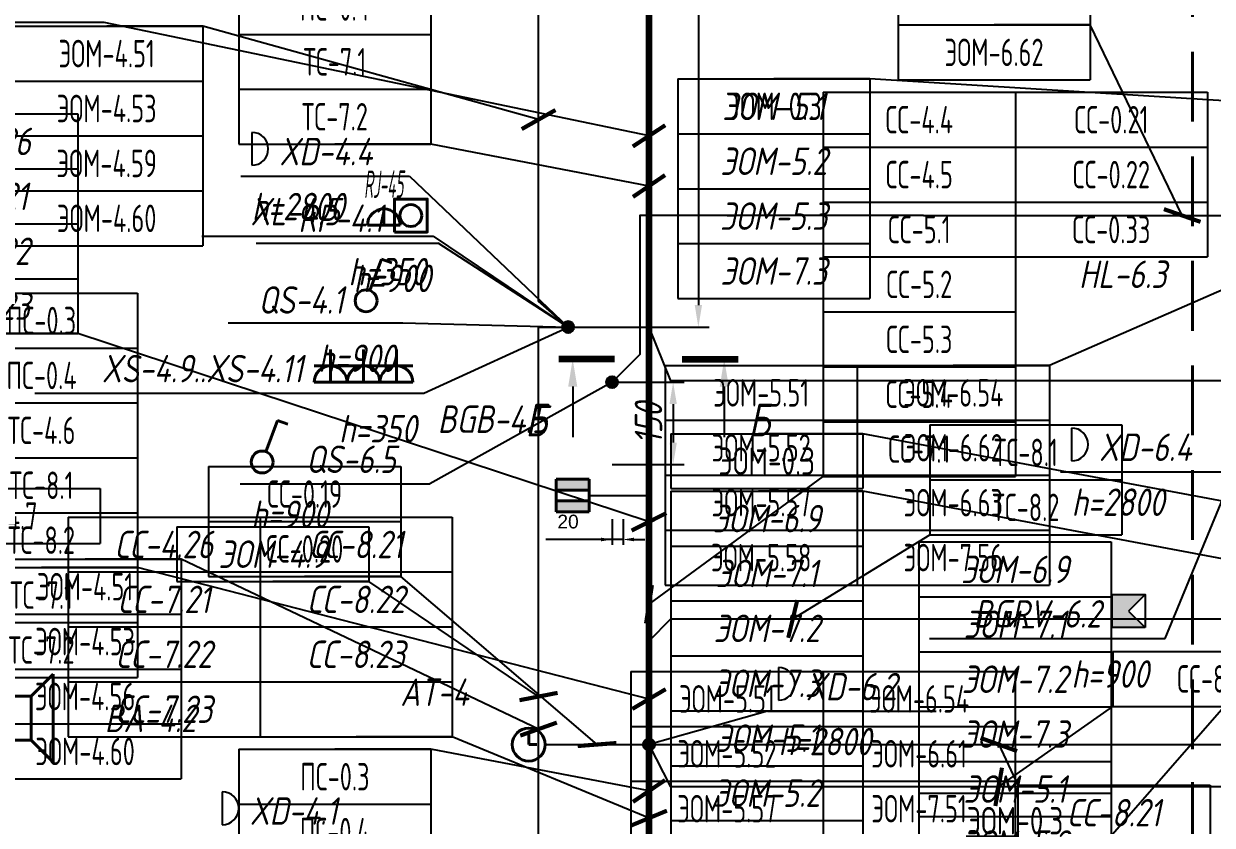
# Model space of a CAD drawing. Header units: millimetres. Extents: x -8189 to 16488, y -6763 to 17206.
# Drawn here: x 11459 to 13625, y 10723 to 12183 of the extents above; entities that cross this region are included whole.
import ezdxf
from ezdxf.enums import TextEntityAlignment as Align

# ---------------------------------------------------------------- set-up
doc = ezdxf.new("R2010")
doc.units = ezdxf.units.MM
doc.linetypes.add('DASHED', pattern=[19.05, 12.7, -6.35])
for name, color, linetype in [('02 Розетки', 7, 'Continuous'), ('03 Стационарное ЭО', 7, 'Continuous'), ('04 Освещение', 7, 'Continuous'), ('05 Слаботочка', 7, 'Continuous'), ('06 Авт-ка климата', 7, 'Continuous'), ('07 Авт-ка общая', 7, 'Continuous'), ('08 Пож. и техн. сигн.', 7, 'Continuous'), ('10 Привязка', 7, 'Continuous'), ('12 Трассы и коробки 220', 7, 'Continuous'), ('13 Трассы и коробки слаботочки', 7, 'Continuous'), ('14 Лотки', 7, 'Continuous')]:
    doc.layers.add(name, color=color, linetype=linetype)
doc.layers.add('11 Привязка размеры', color=7, linetype='Continuous', plot=False)
doc.styles.add('GOST typeA', font='GOST_A.TTF')
doc.styles.get("Standard").update_dxf_attribs({"font": 'arial.ttf'})
doc.styles.add('ГОСТ-ISOCPEUR', font='isocpeui.ttf', dxfattribs={"width": 0.8})
doc.linetypes.add('220V_LINE', pattern='A,0.2,-0.05,["~220V",Standard,S=0.1,R=0,X=0,Y=-0.05],-0.4,0.1', length=0.75)
doc.dimstyles.new('ISO-25', dxfattribs={"dimtxt": 2.5, "dimasz": 2.5, "dimexe": 1.25, "dimexo": 0.625, "dimtad": 1, "dimtxsty": 'Standard', "dimcen": 2.5, "dimadec": 0, "dimazin": 0, "dimtfac": 1, "dimtmove": 0, "dimatfit": 3, "dimfxl": 1, "dimarcsym": 0})

# ---------------------------------------------------------------- blocks, each defined once
blk = doc.blocks.new('часы')
at = {"color": 0, "lineweight": -2}
for q in [(9893.5, 982.52), (9894.25, 981.52)]:
    blk.add_line((9893.5, 981.52), q, dxfattribs=at)
blk.add_circle((9893.5, 981.52), 1.5, dxfattribs=at)
blk = doc.blocks.new('геркон')
at = {"lineweight": -2}
for points in [[(3, 2), (3, 3), (0, 3), (0, 2)], [(3, 0), (3, 1), (0, 1), (0, 0)]]:
    blk.add_hatch(color=0, dxfattribs=at).paths.add_polyline_path(points)
at = {"color": 0, "lineweight": -2}
for p, q in [((0, 0), (0, 3)), ((0, 3), (3, 3)), ((3, 3), (3, 0)), ((0, 2), (3, 2)), ((0, 1), (3, 1)), ((3, 0), (0, 0))]:
    blk.add_line(p, q, dxfattribs=at)
blk = doc.blocks.new('Охранный датчик')
blk.add_hatch(color=0).paths.add_polyline_path([(3, 3), (0, 3), (0, 0), (3, 0), (1.5, 1.5)])
at = {"color": 0}
for p, q in [((3, 3), (1.5, 1.5)), ((1.5, 1.5), (3, 0))]:
    blk.add_line(p, q, dxfattribs=at)
blk.add_lwpolyline([(3, 0), (0, 0), (0, 3), (3, 3)], close=True, dxfattribs=at)
blk = doc.blocks.new('розетка скрытая трехполюсная')
at = {"color": 0, "lineweight": -2}
for p, q in [((0, 0), (0, 3)), ((-1.5, 1.5), (1.5, 1.5)), ((-1.5, 0), (1.5, 0))]:
    blk.add_line(p, q, dxfattribs=at)
blk.add_arc((0, 0), 1.5, 0, 180, dxfattribs=at)
blk = doc.blocks.new('кнопка 1')
at = {"color": 0, "lineweight": -2}
for p, q in [((0.35, 0.94), (1.39, 3.78)), ((1.39, 3.78), (2.34, 3.45))]:
    blk.add_line(p, q, dxfattribs=at)
blk.add_circle((0, 0), 1, dxfattribs=at)
blk = doc.blocks.new('*D131')
at = {"layer": '11 Привязка размеры', "color": 0, "lineweight": -2}
for p, q in [((12451.2, 14430.1), (12708.4, 14430.1)), ((12688.4, 14390.1), (12688.4, 11670.4)), ((12451.2, 11630.4), (12708.4, 11630.4))]:
    blk.add_line(p, q, dxfattribs=at)
at = {"layer": '11 Привязка размеры', "color": 0}
for points in [[(12695.1, 14390.1), (12681.8, 14390.1), (12688.4, 14430.1)], [(12681.8, 11670.4), (12695.1, 11670.4), (12688.4, 11630.4)]]:
    blk.add_solid(points, dxfattribs=at)
at = {"layer": 'Defpoints', "color": 0}
for p in [(12451.2, 14430.1), (12451.2, 11630.4), (12688.4, 11630.4)]:
    blk.add_point(p, dxfattribs=at)
at = {"layer": '11 Привязка размеры', "color": 0, "insert": (12643.4, 12970), "char_height": 50, "attachment_point": 5, "rotation": 90, "style": 'ГОСТ-ISOCPEUR'}
blk.add_mtext('2800', dxfattribs=at)
blk = doc.blocks.new('*D136')
at = {"layer": '11 Привязка размеры', "color": 0, "lineweight": -2}
for p, q in [((12531.2, 11530.1), (12662.5, 11530.1)), ((12642.5, 11490.1), (12642.5, 11420.1)), ((12531.2, 11380.1), (12662.5, 11380.1))]:
    blk.add_line(p, q, dxfattribs=at)
at = {"layer": '11 Привязка размеры', "color": 0}
for points in [[(12649.2, 11490.1), (12635.8, 11490.1), (12642.5, 11530.1)], [(12635.8, 11420.1), (12649.2, 11420.1), (12642.5, 11380.1)]]:
    blk.add_solid(points, dxfattribs=at)
at = {"layer": 'Defpoints', "color": 0}
for p in [(12531.2, 11530.1), (12531.2, 11380.1), (12642.5, 11380.1)]:
    blk.add_point(p, dxfattribs=at)
at = {"layer": '11 Привязка размеры', "color": 0, "insert": (12597.5, 11455.1), "char_height": 50, "attachment_point": 5, "rotation": 90, "style": 'ГОСТ-ISOCPEUR'}
blk.add_mtext('150', dxfattribs=at)
blk = doc.blocks.new('громкоговоритель')
at = {"color": 0, "lineweight": -2}
for p, q in [((2, 2), (4, 4)), ((4, 4), (4, -4)), ((0, -2), (0, 2)), ((0, 2), (2, 2)), ((2, 2), (2, -2)), ((2, -2), (0, -2)), ((2, -2), (4, -4))]:
    blk.add_line(p, q, dxfattribs=at)
blk = doc.blocks.new('розетка RJ-45')
at = {"color": 0, "lineweight": -2}
for p, q in [((0, 0), (0, 1.5)), ((-1.5, 0), (1.5, 0))]:
    blk.add_line(p, q, dxfattribs=at)
blk.add_arc((0, 0), 1.5, 0, 180, dxfattribs=at)
at = {"color": 0, "lineweight": -2, "style": 'ГОСТ-ISOCPEUR', "width": 0.4}
blk.add_text('RJ-45', height=2.5, dxfattribs=at).set_placement((0, 2.5), align=Align.CENTER)
blk = doc.blocks.new('коробка коммутационная')
at = {"color": 0}
blk.add_line((0, 3), (0, 0), dxfattribs=at)
blk.add_arc((0, 1.5), 1.5, 270, 90, dxfattribs=at)
blk = doc.blocks.new('*T229')
at = {"layer": '02 Розетки', "color": 0, "lineweight": -2}
for p, q in [((0, 0), (350, 0)), ((0, 0), (0, -700)), ((350, 0), (350, -700)), ((0, -100), (350, -100)), ((0, -200), (350, -200)), ((0, -300), (350, -300)), ((0, -400), (350, -400)), ((0, -500), (350, -500)), ((0, -600), (350, -600)), ((0, -700), (350, -700))]:
    blk.add_line(p, q, dxfattribs=at)
at = {"layer": '02 Розетки', "color": 0, "char_height": 50, "width": 330, "attachment_point": 5, "style": 'ГОСТ-ISOCPEUR'}
for s, insert in [('{ЭОМ-6.9}', (175, -50)), ('{ЭОМ-7.1}', (175, -150)), ('{ЭОМ-7.2}', (175, -250)), ('{ЭОМ-7.3}', (175, -350)), ('{ЭОМ-5.1}', (175, -450)), ('{ЭОМ-5.2}', (175, -550)), ('{ЭОМ-5.3}', (175, -650))]:
    blk.add_mtext(s, dxfattribs=dict(at, insert=insert))
blk = doc.blocks.new('*T230')
at = {"layer": '02 Розетки', "color": 0, "lineweight": -2}
for p, q in [((0, 0), (350, 0)), ((0, 0), (0, -700)), ((350, 0), (350, -700)), ((0, -100), (350, -100)), ((0, -200), (350, -200)), ((0, -300), (350, -300)), ((0, -400), (350, -400)), ((0, -500), (350, -500)), ((0, -600), (350, -600)), ((0, -700), (350, -700))]:
    blk.add_line(p, q, dxfattribs=at)
at = {"layer": '02 Розетки', "color": 0, "char_height": 50, "width": 330, "attachment_point": 5, "style": 'ГОСТ-ISOCPEUR'}
for s, insert in [('{ЭОМ-6.9}', (175, -50)), ('{ЭОМ-7.1}', (175, -150)), ('{ЭОМ-7.2}', (175, -250)), ('{ЭОМ-7.3}', (175, -350)), ('{ЭОМ-5.1}', (175, -450)), ('{ЭОМ-5.2}', (175, -550)), ('{ЭОМ-5.3}', (175, -650))]:
    blk.add_mtext(s, dxfattribs=dict(at, insert=insert))
blk = doc.blocks.new('*T239')
at = {"layer": '02 Розетки', "color": 0, "lineweight": -2}
for p, q in [((0, 0), (350, 0)), ((0, 0), (0, -100)), ((350, 0), (350, -100)), ((0, -100), (350, -100))]:
    blk.add_line(p, q, dxfattribs=at)
at = {"layer": '02 Розетки', "color": 0, "insert": (175, -50), "char_height": 50, "width": 330, "attachment_point": 5, "style": 'ГОСТ-ISOCPEUR'}
blk.add_mtext('{ЭОМ-4.9}', dxfattribs=at)
blk = doc.blocks.new('*T246')
at = {"layer": '02 Розетки', "color": 0, "lineweight": -2}
for p, q in [((0, 0), (350, 0)), ((0, 0), (0, -400)), ((350, 0), (350, -400)), ((0, -100), (350, -100)), ((0, -200), (350, -200)), ((0, -300), (350, -300)), ((0, -400), (350, -400))]:
    blk.add_line(p, q, dxfattribs=at)
at = {"layer": '02 Розетки', "color": 0, "char_height": 50, "width": 330, "attachment_point": 5, "style": 'ГОСТ-ISOCPEUR'}
for s, insert in [('{ЭОМ-5.1}', (175, -50)), ('{ЭОМ-5.2}', (175, -150)), ('{ЭОМ-5.3}', (175, -250)), ('{ЭОМ-7.3}', (175, -350))]:
    blk.add_mtext(s, dxfattribs=dict(at, insert=insert))
blk = doc.blocks.new('*T292')
at = {"layer": '03 Стационарное ЭО', "color": 0, "lineweight": -2}
for p, q in [((0, 0), (350, 0)), ((0, 0), (0, -100)), ((350, 0), (350, -100)), ((0, -100), (350, -100))]:
    blk.add_line(p, q, dxfattribs=at)
at = {"layer": '03 Стационарное ЭО', "color": 0, "insert": (175, -50), "char_height": 50, "width": 330, "attachment_point": 5, "style": 'GOST typeA'}
blk.add_mtext('{\\W0.9;ЭОМ-0.3}', dxfattribs=at)
blk = doc.blocks.new('*T293')
at = {"layer": '03 Стационарное ЭО', "color": 0, "lineweight": -2}
for p, q in [((0, 0), (350, 0)), ((0, 0), (0, -100)), ((350, 0), (350, -100)), ((0, -100), (350, -100))]:
    blk.add_line(p, q, dxfattribs=at)
at = {"layer": '03 Стационарное ЭО', "color": 0, "insert": (175, -50), "char_height": 50, "width": 330, "attachment_point": 5, "style": 'GOST typeA'}
blk.add_mtext('{\\W0.9;ЭОМ-0.3}', dxfattribs=at)
blk = doc.blocks.new('*T308')
at = {"layer": '03 Стационарное ЭО', "color": 0, "lineweight": -2}
for p, q in [((0, 0), (350, 0)), ((0, 0), (0, -100)), ((350, 0), (350, -100)), ((0, -100), (350, -100))]:
    blk.add_line(p, q, dxfattribs=at)
at = {"layer": '03 Стационарное ЭО', "color": 0, "insert": (175, -50), "char_height": 50, "width": 330, "attachment_point": 5, "style": 'GOST typeA'}
blk.add_mtext('{\\W0.9;ЭОМ-0.3}', dxfattribs=at)
blk = doc.blocks.new('*T359')
at = {"layer": '04 Освещение', "color": 0, "lineweight": -2}
for p, q in [((0, 0), (350, 0)), ((0, 0), (0, -500)), ((350, 0), (350, -500)), ((0, -100), (350, -100)), ((0, -200), (350, -200)), ((0, -300), (350, -300)), ((0, -400), (350, -400)), ((0, -500), (350, -500))]:
    blk.add_line(p, q, dxfattribs=at)
at = {"layer": '04 Освещение', "color": 0, "char_height": 50, "width": 330, "attachment_point": 5, "style": 'GOST typeA'}
for s, insert in [('{\\W0.8;ЭОМ-6.54}', (175, -50)), ('{\\W0.8;ЭОМ-6.61}', (175, -150)), ('{\\W0.8;ЭОМ-7.51}', (175, -250)), ('{\\W0.8;ЭОМ-7.56}', (175, -350)), ('{\\W0.8;ЭОМ-6.67}', (175, -450))]:
    blk.add_mtext(s, dxfattribs=dict(at, insert=insert))
blk = doc.blocks.new('*T368')
at = {"layer": '04 Освещение', "color": 0, "lineweight": -2}
for p, q in [((0, 0), (350, 0)), ((0, 0), (0, -400)), ((350, 0), (350, -400)), ((0, -100), (350, -100)), ((0, -200), (350, -200)), ((0, -300), (350, -300)), ((0, -400), (350, -400))]:
    blk.add_line(p, q, dxfattribs=at)
at = {"layer": '04 Освещение', "color": 0, "char_height": 50, "width": 330, "attachment_point": 5, "style": 'GOST typeA'}
for s, insert in [('{\\W0.8;ЭОМ-4.51}', (175, -50)), ('{\\W0.8;ЭОМ-4.53}', (175, -150)), ('{\\W0.8;ЭОМ-4.56}', (175, -250)), ('{\\W0.8;ЭОМ-4.60}', (175, -350))]:
    blk.add_mtext(s, dxfattribs=dict(at, insert=insert))
blk = doc.blocks.new('*T403')
at = {"layer": '04 Освещение', "color": 0, "lineweight": -2}
for p, q in [((0, 0), (350, 0)), ((0, 0), (0, -200)), ((350, 0), (350, -200)), ((0, -100), (350, -100)), ((0, -200), (350, -200))]:
    blk.add_line(p, q, dxfattribs=at)
at = {"layer": '04 Освещение', "color": 0, "char_height": 50, "width": 330, "attachment_point": 5, "style": 'GOST typeA'}
for s, insert in [('{\\W0.8;ЭОМ-6.54}', (175, -50)), ('{\\W0.8;ЭОМ-6.62}', (175, -150))]:
    blk.add_mtext(s, dxfattribs=dict(at, insert=insert))
blk = doc.blocks.new('*T408')
at = {"layer": '04 Освещение', "color": 0, "lineweight": -2}
for p, q in [((0, 0), (350, 0)), ((0, 0), (0, -400)), ((350, 0), (350, -400)), ((0, -100), (350, -100)), ((0, -200), (350, -200)), ((0, -300), (350, -300)), ((0, -400), (350, -400))]:
    blk.add_line(p, q, dxfattribs=at)
at = {"layer": '04 Освещение', "color": 0, "char_height": 50, "width": 330, "attachment_point": 5, "style": 'GOST typeA'}
for s, insert in [('{\\W0.8;ЭОМ-6.54}', (175, -50)), ('{\\W0.8;ЭОМ-6.62}', (175, -150)), ('{\\W0.8;ЭОМ-6.63}', (175, -250)), ('{\\W0.8;ЭОМ-7.56}', (175, -350))]:
    blk.add_mtext(s, dxfattribs=dict(at, insert=insert))
blk = doc.blocks.new('*T409')
at = {"layer": '04 Освещение', "color": 0, "lineweight": -2}
for p, q in [((0, 0), (350, 0)), ((0, 0), (0, -400)), ((350, 0), (350, -400)), ((0, -100), (350, -100)), ((0, -200), (350, -200)), ((0, -300), (350, -300)), ((0, -400), (350, -400))]:
    blk.add_line(p, q, dxfattribs=at)
at = {"layer": '04 Освещение', "color": 0, "char_height": 50, "width": 330, "attachment_point": 5, "style": 'GOST typeA'}
for s, insert in [('{\\W0.8;ЭОМ-4.51}', (175, -50)), ('{\\W0.8;ЭОМ-4.53}', (175, -150)), ('{\\W0.8;ЭОМ-4.59}', (175, -250)), ('{\\W0.8;ЭОМ-4.60}', (175, -350))]:
    blk.add_mtext(s, dxfattribs=dict(at, insert=insert))
blk = doc.blocks.new('*T419')
at = {"layer": '04 Освещение', "color": 0, "lineweight": -2}
for p, q in [((0, 0), (350, 0)), ((0, 0), (0, -400)), ((350, 0), (350, -400)), ((0, -100), (350, -100)), ((0, -200), (350, -200)), ((0, -300), (350, -300)), ((0, -400), (350, -400))]:
    blk.add_line(p, q, dxfattribs=at)
at = {"layer": '04 Освещение', "color": 0, "char_height": 50, "width": 330, "attachment_point": 5, "style": 'GOST typeA'}
for s, insert in [('{\\W0.8;ЭОМ-5.51}', (175, -50)), ('{\\W0.8;ЭОМ-5.52}', (175, -150)), ('{\\W0.8;ЭОМ-5.57}', (175, -250)), ('{\\W0.8;ЭОМ-5.58}', (175, -350))]:
    blk.add_mtext(s, dxfattribs=dict(at, insert=insert))
blk = doc.blocks.new('*T426')
at = {"layer": '04 Освещение', "color": 0, "lineweight": -2}
for p, q in [((0, 0), (350, 0)), ((0, 0), (0, -500)), ((350, 0), (350, -500)), ((0, -100), (350, -100)), ((0, -200), (350, -200)), ((0, -300), (350, -300)), ((0, -400), (350, -400)), ((0, -500), (350, -500))]:
    blk.add_line(p, q, dxfattribs=at)
at = {"layer": '04 Освещение', "color": 0, "char_height": 50, "width": 330, "attachment_point": 5, "style": 'GOST typeA'}
for s, insert in [('{\\W0.8;ЭОМ-5.51}', (175, -50)), ('{\\W0.8;ЭОМ-5.52}', (175, -150)), ('{\\W0.8;ЭОМ-5.57}', (175, -250)), ('{\\W0.8;ЭОМ-5.58}', (175, -350)), ('{\\W0.8;ЭОМ-6.69}', (175, -450))]:
    blk.add_mtext(s, dxfattribs=dict(at, insert=insert))
blk = doc.blocks.new('регулятор')
at = {"color": 0, "lineweight": -2}
blk.add_lwpolyline([(-1.5, -1.5), (-1.5, 1.5), (1.5, 1.5), (1.5, -1.5)], close=True, dxfattribs=at)
blk.add_circle((0, 0), 1, dxfattribs=at)
blk = doc.blocks.new('*T561')
at = {"layer": '06 Авт-ка климата', "color": 0, "lineweight": -2}
for p, q in [((0, 0), (350, 0)), ((0, 0), (0, -400)), ((350, 0), (350, -400)), ((0, -100), (350, -100)), ((0, -200), (350, -200)), ((0, -300), (350, -300)), ((0, -400), (350, -400))]:
    blk.add_line(p, q, dxfattribs=at)
at = {"layer": '06 Авт-ка климата', "color": 0, "char_height": 50, "width": 330, "attachment_point": 5, "style": 'ГОСТ-ISOCPEUR'}
for s, insert in [('{СС-4.26}', (175, -50)), ('{СС-7.21}', (175, -150)), ('{СС-7.22}', (175, -250)), ('{СС-7.23}', (175, -350))]:
    blk.add_mtext(s, dxfattribs=dict(at, insert=insert))
blk = doc.blocks.new('*T582')
at = {"layer": '06 Авт-ка климата', "color": 0, "lineweight": -2}
for p, q in [((0, 0), (700, 0)), ((0, 0), (0, -400)), ((350, 0), (350, -400)), ((700, 0), (700, -400)), ((0, -100), (700, -100)), ((0, -200), (700, -200)), ((0, -300), (700, -300)), ((0, -400), (700, -400))]:
    blk.add_line(p, q, dxfattribs=at)
at = {"layer": '06 Авт-ка климата', "color": 0, "char_height": 50, "width": 330, "attachment_point": 5, "style": 'ГОСТ-ISOCPEUR'}
for s, insert in [('{СС-4.26}', (175, -50)), ('{СС-8.21}', (525, -50)), ('{СС-7.21}', (175, -150)), ('{СС-8.22}', (525, -150)), ('{СС-7.22}', (175, -250)), ('{СС-8.23}', (525, -250)), ('{СС-7.23}', (175, -350))]:
    blk.add_mtext(s, dxfattribs=dict(at, insert=insert))
blk = doc.blocks.new('*T608')
at = {"layer": '06 Авт-ка климата', "color": 0, "lineweight": -2}
for p, q in [((0, 0), (350, 0)), ((0, 0), (0, -300)), ((350, 0), (350, -300)), ((0, -100), (350, -100)), ((0, -200), (350, -200)), ((0, -300), (350, -300))]:
    blk.add_line(p, q, dxfattribs=at)
at = {"layer": '06 Авт-ка климата', "color": 0, "char_height": 50, "width": 330, "attachment_point": 5, "style": 'ГОСТ-ISOCPEUR'}
for s, insert in [('{СС-8.21}', (175, -50)), ('{СС-8.22}', (175, -150)), ('{СС-8.23}', (175, -250))]:
    blk.add_mtext(s, dxfattribs=dict(at, insert=insert))
blk = doc.blocks.new('*T662')
at = {"layer": '05 Слаботочка', "color": 0, "lineweight": -2}
for p, q in [((0, 0), (350, 0)), ((0, 0), (0, -700)), ((350, 0), (350, -700)), ((0, -100), (350, -100)), ((0, -200), (350, -200)), ((0, -300), (350, -300)), ((0, -400), (350, -400)), ((0, -500), (350, -500)), ((0, -600), (350, -600)), ((0, -700), (350, -700))]:
    blk.add_line(p, q, dxfattribs=at)
at = {"layer": '05 Слаботочка', "color": 0, "char_height": 50, "width": 330, "attachment_point": 5, "style": 'GOST typeA'}
for s, insert in [('{\\W0.8;СС-4.4}', (175, -50)), ('{\\W0.8;СС-4.5}', (175, -150)), ('{\\W0.8;СС-5.1}', (175, -250)), ('{\\W0.8;СС-5.2}', (175, -350)), ('{\\W0.8;СС-5.3}', (175, -450)), ('{\\W0.8;СС-5.4}', (175, -550)), ('{\\W0.8;СС-7.1}', (175, -650))]:
    blk.add_mtext(s, dxfattribs=dict(at, insert=insert))
blk = doc.blocks.new('*T666')
at = {"layer": '05 Слаботочка', "color": 0, "lineweight": -2}
for p, q in [((0, 0), (350, 0)), ((0, 0), (0, -100)), ((350, 0), (350, -100)), ((0, -100), (350, -100))]:
    blk.add_line(p, q, dxfattribs=at)
at = {"layer": '05 Слаботочка', "color": 0, "insert": (175, -50), "char_height": 50, "width": 330, "attachment_point": 5, "style": 'GOST typeA'}
blk.add_mtext('{\\W0.8;СС-4.7}', dxfattribs=at)
blk = doc.blocks.new('*T672')
at = {"layer": '05 Слаботочка', "color": 0, "lineweight": -2}
for p, q in [((0, 0), (350, 0)), ((0, 0), (0, -100)), ((350, 0), (350, -100)), ((0, -100), (350, -100))]:
    blk.add_line(p, q, dxfattribs=at)
at = {"layer": '05 Слаботочка', "color": 0, "insert": (175, -50), "char_height": 50, "width": 330, "attachment_point": 5, "style": 'GOST typeA'}
blk.add_mtext('{\\W0.8;СС-8.1}', dxfattribs=at)
blk = doc.blocks.new('*T683')
at = {"layer": '05 Слаботочка', "color": 0, "lineweight": -2}
for p, q in [((0, 0), (350, 0)), ((0, 0), (0, -200)), ((350, 0), (350, -200)), ((0, -100), (350, -100)), ((0, -200), (350, -200))]:
    blk.add_line(p, q, dxfattribs=at)
at = {"layer": '05 Слаботочка', "color": 0, "char_height": 50, "width": 330, "attachment_point": 5, "style": 'GOST typeA'}
for s, insert in [('{\\W0.8;СС-0.19}', (175, -50)), ('{\\W0.8;СС-0.20}', (175, -150))]:
    blk.add_mtext(s, dxfattribs=dict(at, insert=insert))
blk = doc.blocks.new('*T684')
at = {"layer": '05 Слаботочка', "color": 0, "lineweight": -2}
for p, q in [((0, 0), (350, 0)), ((0, 0), (0, -300)), ((350, 0), (350, -300)), ((0, -100), (350, -100)), ((0, -200), (350, -200)), ((0, -300), (350, -300))]:
    blk.add_line(p, q, dxfattribs=at)
at = {"layer": '05 Слаботочка', "color": 0, "char_height": 50, "width": 330, "attachment_point": 5, "style": 'GOST typeA'}
for s, insert in [('{\\W0.8;СС-0.21}', (175, -50)), ('{\\W0.8;СС-0.22}', (175, -150)), ('{\\W0.8;СС-0.33}', (175, -250))]:
    blk.add_mtext(s, dxfattribs=dict(at, insert=insert))
blk = doc.blocks.new('*T740')
at = {"layer": '08 Пож. и техн. сигн.', "color": 0, "lineweight": -2}
for p, q in [((0, 0), (350, 0)), ((0, 0), (0, -700)), ((350, 0), (350, -700)), ((0, -100), (350, -100)), ((0, -200), (350, -200)), ((0, -300), (350, -300)), ((0, -400), (350, -400)), ((0, -500), (350, -500)), ((0, -600), (350, -600)), ((0, -700), (350, -700))]:
    blk.add_line(p, q, dxfattribs=at)
at = {"layer": '08 Пож. и техн. сигн.', "color": 0, "char_height": 50, "width": 330, "attachment_point": 5, "style": 'GOST typeA'}
for s, insert in [('{\\W0.8;ПС-0.3}', (175, -50)), ('{\\W0.8;ПС-0.4}', (175, -150)), ('{\\W0.8;ТС-4.6}', (175, -250)), ('{\\W0.8;ТС-8.1}', (175, -350)), ('{\\W0.8;ТС-8.2}', (175, -450)), ('{\\W0.8;ТС-7.1}', (175, -550)), ('{\\W0.8;ТС-7.2}', (175, -650))]:
    blk.add_mtext(s, dxfattribs=dict(at, insert=insert))
blk = doc.blocks.new('*T741')
at = {"layer": '08 Пож. и техн. сигн.', "color": 0, "lineweight": -2}
for p, q in [((0, 0), (350, 0)), ((0, 0), (0, -700)), ((350, 0), (350, -700)), ((0, -100), (350, -100)), ((0, -200), (350, -200)), ((0, -300), (350, -300)), ((0, -400), (350, -400)), ((0, -500), (350, -500)), ((0, -600), (350, -600)), ((0, -700), (350, -700))]:
    blk.add_line(p, q, dxfattribs=at)
at = {"layer": '08 Пож. и техн. сигн.', "color": 0, "char_height": 50, "width": 330, "attachment_point": 5, "style": 'GOST typeA'}
for s, insert in [('{\\W0.8;ПС-0.3}', (175, -50)), ('{\\W0.8;ПС-0.4}', (175, -150)), ('{\\W0.8;ТС-4.6}', (175, -250)), ('{\\W0.8;ТС-8.1}', (175, -350)), ('{\\W0.8;ТС-8.2}', (175, -450)), ('{\\W0.8;ТС-7.1}', (175, -550)), ('{\\W0.8;ТС-7.2}', (175, -650))]:
    blk.add_mtext(s, dxfattribs=dict(at, insert=insert))
blk = doc.blocks.new('*T742')
at = {"layer": '08 Пож. и техн. сигн.', "color": 0, "lineweight": -2}
for p, q in [((0, 0), (350, 0)), ((0, 0), (0, -200)), ((350, 0), (350, -200)), ((0, -100), (350, -100)), ((0, -200), (350, -200))]:
    blk.add_line(p, q, dxfattribs=at)
at = {"layer": '08 Пож. и техн. сигн.', "color": 0, "char_height": 50, "width": 330, "attachment_point": 5, "style": 'GOST typeA'}
for s, insert in [('{\\W0.8;ТС-8.1}', (175, -50)), ('{\\W0.8;ТС-8.2}', (175, -150))]:
    blk.add_mtext(s, dxfattribs=dict(at, insert=insert))
blk = doc.blocks.new('*T743')
at = {"layer": '08 Пож. и техн. сигн.', "color": 0, "lineweight": -2}
for p, q in [((0, 0), (350, 0)), ((0, 0), (0, -400)), ((350, 0), (350, -400)), ((0, -100), (350, -100)), ((0, -200), (350, -200)), ((0, -300), (350, -300)), ((0, -400), (350, -400))]:
    blk.add_line(p, q, dxfattribs=at)
at = {"layer": '08 Пож. и техн. сигн.', "color": 0, "char_height": 50, "width": 330, "attachment_point": 5, "style": 'GOST typeA'}
for s, insert in [('{\\W0.8;ПС-0.3}', (175, -50)), ('{\\W0.8;ПС-0.4}', (175, -150)), ('{\\W0.8;ТС-7.1}', (175, -250)), ('{\\W0.8;ТС-7.2}', (175, -350))]:
    blk.add_mtext(s, dxfattribs=dict(at, insert=insert))
blk = doc.blocks.new('*D812')
at = {"layer": '14 Лотки', "color": 0, "lineweight": -2}
for p, q in [((12531.2, 11280.6), (12531.2, 11233.6)), ((12551.2, 11280.6), (12551.2, 11233.6)), ((12551.2, 11243.6), (12410.8, 11243.6)), ((12551.2, 11243.6), (12531.2, 11243.6)), ((12571.2, 11243.6), (12591.2, 11243.6))]:
    blk.add_line(p, q, dxfattribs=at)
at = {"layer": '14 Лотки', "color": 0}
for points in [[(12511.2, 11240.3), (12511.2, 11246.9), (12531.2, 11243.6)], [(12571.2, 11246.9), (12571.2, 11240.3), (12551.2, 11243.6)]]:
    blk.add_solid(points, dxfattribs=at)
at = {"layer": 'Defpoints', "color": 0}
for p in [(12531.2, 11280.6), (12551.2, 11280.6), (12531.2, 11243.6)]:
    blk.add_point(p, dxfattribs=at)
at = {"layer": '14 Лотки', "color": 0, "insert": (12451, 11276.1), "char_height": 25, "attachment_point": 5}
blk.add_mtext('20', dxfattribs=at)

msp = doc.modelspace()

# ---------------------------------------------------------------- hatches: boundary and pattern name
at = {"layer": '04 Освещение'}
msp.add_hatch(color=256, dxfattribs=at).paths.add_polyline_path([(12521.2, 11530.1, 1), (12541.2, 11530.1, 1)])
at = {"layer": '10 Привязка'}
msp.add_hatch(color=256, dxfattribs=at).paths.add_polyline_path([(12441.2, 11630.4, 1), (12461.2, 11630.4, 1)])
at = {"layer": '13 Трассы и коробки слаботочки'}
msp.add_hatch(color=256, dxfattribs=at).paths.add_polyline_path([(12588.5, 10870.2, 1), (12608.5, 10870.2, 1)])

# ---------------------------------------------------------------- linework, layer by layer
at = {"layer": '02 Розетки'}
for p, q in [((12188.4, 11509.8), (12451.2, 11630.4)), ((11479.4, 11509.8), (12188.4, 11509.8))]:
    msp.add_line(p, q, dxfattribs=at)
at = {"layer": '04 Освещение'}
for p, q in [((11831.8, 11638.3), (12149.9, 11638.3)), ((12149.9, 11638.3), (12451.2, 11630.4)), ((12531.2, 11530.1), (12199.2, 11344.7)), ((13538.8, 11063.2), (13731.2, 11530.1)), ((11853.7, 11344.7), (12199.2, 11344.7)), ((13109.6, 11063.2), (13538.8, 11063.2))]:
    msp.add_line(p, q, dxfattribs=at)
at = {"layer": '04 Освещение', "linetype": '220V_LINE', "ltscale": 200, "flags": 128}
for points in [[(13098.5, 11833.6), (12581.5, 11833.6), (12581.5, 11580.4), (12531.2, 11530.1)], [(13098.5, 11833.6), (13642, 11833.6), (13682, 11793.6)]]:
    msp.add_lwpolyline(points, dxfattribs=at)
at = {"layer": '04 Освещение', "lineweight": 40}
msp.add_circle((12531.2, 11530.1), 10, dxfattribs=at)
at = {"layer": '05 Слаботочка'}
for p, q in [((11783.7, 11795.7), (12205.4, 11795.7)), ((12205.4, 11795.7), (12451.2, 11630.4))]:
    msp.add_line(p, q, dxfattribs=at)
for points in [[(12451.2, 11630.4), (12598.5, 11630.4)], [(12409.4, 10870.2), (12598.5, 10870.2)], [(13863.1, 10793.1), (12638.5, 10793.1), (12598.5, 10870.2)]]:
    msp.add_lwpolyline(points, dxfattribs=at)
at = {"layer": '06 Авт-ка климата'}
for p, q in [((11882.9, 11783.5), (12214.6, 11783.5)), ((12451.2, 11630.4), (12214.6, 11783.5)), ((12451.2, 11630.4), (12598.5, 11630.4))]:
    msp.add_line(p, q, dxfattribs=at)
at = {"layer": '06 Авт-ка климата', "linetype": 'DASHED', "lineweight": 40, "ltscale": 10}
msp.add_lwpolyline([(13588.5, 8769.7), (13588.5, 10861.8), (13588.5, 13571.7)], dxfattribs=at)
at = {"layer": '06 Авт-ка климата'}
for points in [[(14496.3, 11532.5), (12638.5, 11532.5), (12598.5, 11630.4)], [(12598.5, 10870.2), (14525.3, 10870.2), (14565.3, 10910.2), (14565.3, 11059.6)]]:
    msp.add_lwpolyline(points, dxfattribs=at)
at = {"layer": '07 Авт-ка общая'}
msp.add_lwpolyline([(12598.5, 10870.2), (12598.5, 10870.2), (15465.9, 10870.2), (15465.9, 10778), (15541.7, 10778)], dxfattribs=at)
at = {"layer": '08 Пож. и техн. сигн.'}
msp.add_line((12489.2, 11323.7), (12598.5, 11323.7), dxfattribs=at)
msp.add_lwpolyline([(12598.5, 11058.9), (12638.5, 11098.9), (13828.9, 11098.9)], dxfattribs=at)
at = {"layer": '10 Привязка', "lineweight": 40}
msp.add_circle((12451.2, 11630.4), 10, dxfattribs=at)
at = {"layer": '12 Трассы и коробки 220'}
for p, q in [((11855, 11905), (12162.3, 11905)), ((12162.3, 11905), (12451.2, 11630.4)), ((13348.4, 11366.6), (13655.8, 11366.6))]:
    msp.add_line(p, q, dxfattribs=at)
at = {"layer": '12 Трассы и коробки 220', "linetype": '220V_LINE', "ltscale": 200, "flags": 128}
msp.add_lwpolyline([(12397.3, 10429.5), (12397.3, 11630.4), (12451.2, 11630.4), (12397.3, 11677.6), (12397.3, 13930.3), (12451.2, 13930.3)], dxfattribs=at)
at = {"layer": '13 Трассы и коробки слаботочки', "lineweight": 100}
for p, q in [((12535.9, 11571.9), (12434.3, 11571.9)), ((12659.2, 11571.9), (12760.8, 11571.9))]:
    msp.add_line(p, q, dxfattribs=at)
at = {"layer": '13 Трассы и коробки слаботочки'}
for p, q in [((12459.5, 11521.9), (12459.5, 11429.8)), ((12735.6, 11521.9), (12735.6, 11429.8)), ((12814.3, 10930.7), (12598.5, 10870.2)), ((12814.3, 10930.7), (13121.6, 10930.7))]:
    msp.add_line(p, q, dxfattribs=at)
at = {"layer": '13 Трассы и коробки слаботочки', "lineweight": 100}
msp.add_lwpolyline([(12598.5, 10036.5), (12598.5, 13128.9), (12892.8, 13423.2), (12892.8, 16072.6)], dxfattribs=at)
at = {"layer": '13 Трассы и коробки слаботочки', "lineweight": 40}
msp.add_circle((12598.5, 10870.2), 10, dxfattribs=at)
at = {"layer": '13 Трассы и коробки слаботочки'}
for points in [[(12451.2, 11521.9), (12459.5, 11571.9), (12467.8, 11521.9)], [(12744, 11521.9), (12735.6, 11571.9), (12727.3, 11521.9)]]:
    msp.add_solid(points, dxfattribs=at)

# ---------------------------------------------------------------- block references
for name, p in [('*T743', (11851.2, 12363.4)), ('*T403', (13052.2, 12280.7)), ('*T409', (11435.5, 12178.4)), ('*T246', (12650.8, 12082.4)), ('*T308', (12650.8, 12082.4)), ('*T662', (12915.9, 12058.1)), ('*T684', (13265.9, 12058.1)), ('*T561', (11207.8, 12018.5)), ('*T741', (11316.8, 11692.3)), ('*T419', (12627.9, 11560.6)), ('*T408', (12977.9, 11560.6)), ('*T293', (12638.1, 11436.2)), ('*T742', (13110.1, 11452.1)), ('*T683', (11796.1, 11376.4)), ('*T666', (11248.9, 11336.3)), ('*T230', (12638.1, 11331.7)), ('*T582', (11540.1, 11284.5)), ('*T239', (11738.1, 11266.8)), ('*T229', (13090.3, 11239.1)), ('*T368', (11396.2, 11207.6)), ('*T672', (13443.3, 11039.7)), ('*T426', (12565.5, 11003.3)), ('*T359', (12915.5, 11003.3)), ('*T740', (11851.2, 10861.6)), ('*T608', (13270.7, 10796.1)), ('*T292', (13090.3, 10781.5))]:
    msp.add_blockref(name, p)
at = {"layer": '02 Розетки', "color": 1, "lineweight": 40, "xscale": 20, "yscale": 20, "zscale": 20}
for p in [(12018.4, 11529.8), (12078.4, 11529.8), (12138.4, 11529.8)]:
    msp.add_blockref('розетка скрытая трехполюсная', p, dxfattribs=at)
at = {"layer": '04 Освещение', "color": 3, "lineweight": 40, "xscale": 20, "yscale": 20, "zscale": 20}
for p in [(12083.1, 11678.3), (11893.7, 11384.7)]:
    msp.add_blockref('кнопка 1', p, dxfattribs=at)
at = {"layer": '04 Освещение', "color": 1, "lineweight": 40, "xscale": 20, "yscale": 20, "zscale": 20}
msp.add_blockref('Охранный датчик', (13442.2, 11083.2), dxfattribs=at)
at = {"layer": '05 Слаботочка', "color": 6, "lineweight": 40, "xscale": 20, "yscale": 20, "zscale": 20}
msp.add_blockref('розетка RJ-45', (12115.4, 11815.7), dxfattribs=at)
at = {"layer": '05 Слаботочка', "lineweight": 40, "xscale": 20, "yscale": 20, "zscale": 20}
msp.add_blockref('громкоговоритель', (11433, 10918.3), dxfattribs=at)
at = {"layer": '05 Слаботочка', "color": 5, "lineweight": 40, "xscale": 20, "yscale": 20, "zscale": 20}
msp.add_blockref('часы', (-185490.6, -8760.3), dxfattribs=at)
at = {"layer": '06 Авт-ка климата', "lineweight": 40, "xscale": 20, "yscale": 20, "zscale": 20}
msp.add_blockref('регулятор', (12164.6, 11833.5), dxfattribs=at)
at = {"layer": '08 Пож. и техн. сигн.', "lineweight": 40, "xscale": 20, "yscale": 20, "zscale": 20}
msp.add_blockref('геркон', (12429.2, 11293.7), dxfattribs=at)
at = {"layer": '12 Трассы и коробки 220', "xscale": 20, "yscale": 20, "zscale": 20}
for p in [(11875, 11925), (13368.4, 11386.6), (11821.1, 10724.1)]:
    msp.add_blockref('коробка коммутационная', p, dxfattribs=at)
at = {"layer": '13 Трассы и коробки слаботочки', "xscale": 20, "yscale": 20, "zscale": 20}
msp.add_blockref('коробка коммутационная', (12834.3, 10950.7), dxfattribs=at)

# ---------------------------------------------------------------- texts
at = {"layer": '02 Розетки', "linetype": 'Continuous', "style": 'ГОСТ-ISOCPEUR', "width": 0.8}
for s, p in [('XS-4.9..XS-4.11', (11968.4, 11529.8)), ('h=350', (12175.1, 11420.3))]:
    msp.add_text(s, height=50, dxfattribs=at).set_placement(p, align=Align.RIGHT)
at = {"layer": '04 Освещение', "linetype": 'Continuous', "style": 'ГОСТ-ISOCPEUR', "width": 0.8}
for s, p in [('HL-6.3', (13541.5, 11701.6)), ('QS-4.1', (12042.7, 11654.8)), ('h=900', (12136.7, 11548.7)), ('BGRV-6.2', (13422.2, 11083.2)), ('h=900', (13508.9, 10973.6))]:
    msp.add_text(s, height=50, dxfattribs=at).set_placement(p, align=Align.RIGHT)
for s, p in [('QS-6.5', (11973.7, 11364.7)), ('h=900', (11873.7, 11264.6))]:
    msp.add_text(s, height=50, dxfattribs=at).set_placement(p)
at = {"layer": '05 Слаботочка', "linetype": 'Continuous', "style": 'ГОСТ-ISOCPEUR', "width": 0.8}
for s, p in [('XL-4.5', (12035.4, 11815.7)), ('h=350', (12192.2, 11706.2)), ('AT-4', (12270.2, 10940.5)), ('BA-4.2', (11773.5, 10892.8))]:
    msp.add_text(s, height=50, dxfattribs=at).set_placement(p, align=Align.RIGHT)
at = {"layer": '06 Авт-ка климата', "linetype": 'Continuous', "style": 'ГОСТ-ISOCPEUR', "width": 0.8}
for s, p in [('RP-4.1', (12114.6, 11803.5)), ('h=900', (12201.3, 11694))]:
    msp.add_text(s, height=50, dxfattribs=at).set_placement(p, align=Align.RIGHT)
at = {"layer": '08 Пож. и техн. сигн.', "linetype": 'Continuous', "style": 'ГОСТ-ISOCPEUR', "width": 0.8}
msp.add_text('BGB-4.5', height=50, dxfattribs=at).set_placement((12414, 11437.7), align=Align.RIGHT)
at = {"layer": '12 Трассы и коробки 220', "linetype": 'Continuous', "style": 'ГОСТ-ISOCPEUR', "width": 0.8}
for s, p in [('XD-4.4', (11925, 11925)), ('h=2800', (11875, 11824.9)), ('XD-6.4', (13418.4, 11386.6)), ('h=2800', (13368.4, 11286.5)), ('XD-4.1', (11871.1, 10724.1))]:
    msp.add_text(s, height=50, dxfattribs=at).set_placement(p)
at = {"layer": '13 Трассы и коробки слаботочки', "linetype": 'Continuous', "style": 'ГОСТ-ISOCPEUR', "width": 0.8}
for s, height, p in [('Б', 60, (12373.1, 11431.2)), ('Б', 60, (12779.7, 11431.2)), ('XD-6.2', 50, (12884.3, 10950.7)), ('h=2800', 50, (12834.3, 10850.6))]:
    msp.add_text(s, height=height, dxfattribs=at).set_placement(p)

# ---------------------------------------------------------------- dimensions: what is measured, and where the dimension line sits
at = {"layer": '11 Привязка размеры'}
for base, p1, p2, picture, middle in [((12688.4, 11630.4), (12451.2, 14430.1), (12451.2, 11630.4), '*D131', (12688.4, 12970)), ((12642.5, 11380.1), (12531.2, 11530.1), (12531.2, 11380.1), '*D136', (12642.5, 11455.1))]:
    dim = msp.add_linear_dim(base=base, p1=p1, p2=p2, angle=90, dimstyle='ISO-25', override={"dimtxt": 50, "dimasz": 40, "dimexe": 20, "dimexo": 0, "dimgap": 20, "dimdec": 0, "dimtxsty": 'ГОСТ-ISOCPEUR'}, dxfattribs=at)
    dim.commit()
    dim.dimension.update_dxf_attribs({"geometry": picture, "text_midpoint": middle, "dimtype": 160})
at = {"layer": '14 Лотки'}
dim = msp.add_linear_dim(base=(12531.2, 11243.6), p1=(12551.2, 11280.6), p2=(12531.2, 11280.6), dimstyle='ISO-25', override={"dimtxt": 25, "dimasz": 20, "dimexe": 10, "dimexo": 0, "dimgap": 20, "dimdec": 0}, dxfattribs=at)
dim.commit()
dim.dimension.update_dxf_attribs({"geometry": '*D812', "text_midpoint": (12451, 11276.1)})

# ---------------------------------------------------------------- leaders
at = {"layer": '02 Розетки'}
for points in [[(13682, 12040.1), (13000.8, 12082.4), (12825.8, 12082.4)], [(13682, 11201.3), (12988.1, 11331.7), (12798, 11331.7)], [(12397.3, 10957.6), (12088.1, 11166.8), (11913.1, 11166.8)]]:
    msp.add_leader(points, dimstyle='ISO-25', override={"dimasz": 50, "dimgap": 1, "dimtad": 0, "dimldrblk": 'ArchTick'}, dxfattribs=at)
at = {"layer": '03 Стационарное ЭО'}
for points in [[(13682, 12040.1), (13000.8, 12082.4), (12825.8, 12082.4)], [(13682, 11305.8), (12988.1, 11436.2), (12798, 11436.2)]]:
    msp.add_leader(points, dimstyle='ISO-25', override={"dimasz": 50, "dimgap": 1, "dimtad": 0, "dimldrblk": 'ArchTick'}, dxfattribs=at)
at = {"layer": '04 Освещение'}
for points in [[(12397.3, 12008.3), (11785.5, 12178.4), (11610.5, 12178.4)], [(13569.9, 11833.6), (13402.2, 12180.7), (13227.2, 12180.7)], [(13682, 11715.1), (13327.9, 11560.6), (13152.9, 11560.6)], [(12397.3, 10898.3), (11746.2, 11207.6), (11571.2, 11207.6)], [(13682, 10980.3), (13265.5, 10503.3), (13012, 10503.3)]]:
    msp.add_leader(points, dimstyle='ISO-25', override={"dimasz": 50, "dimgap": 1, "dimtad": 0, "dimldrblk": 'ArchTick'}, dxfattribs=at)
at = {"layer": '05 Слаботочка'}
for points in [[(12598.5, 11978.6), (11606.2, 12185.1), (11431.2, 12185.1)], [(12598.5, 11125.7), (12915.9, 11358.1), (13090.9, 11358.1)], [(12503.9, 10870.2), (12146.1, 11176.4), (11971.1, 11176.4)], [(13235.5, 10793.1), (13443.3, 10939.7), (13618.3, 10939.7)]]:
    msp.add_leader(points, dimstyle='ISO-25', override={"dimasz": 50, "dimgap": 1, "dimtad": 0, "dimldrblk": 'ArchTick'}, dxfattribs=at)
at = {"layer": '06 Авт-ка климата'}
for points in [[(12598.5, 11978.6), (11606.2, 12185.1), (11431.2, 12185.1)], [(12598.5, 11275.8), (11557.8, 11618.5), (11382.8, 11618.5)], [(12598.5, 10736.2), (12240.1, 10884.5), (12065.1, 10884.5)], [(13235.8, 10870.2), (13270.7, 10796.1), (13445.7, 10796.1)]]:
    msp.add_leader(points, dimstyle='ISO-25', override={"dimasz": 50, "dimgap": 1, "dimtad": 0, "dimldrblk": 'ArchTick'}, dxfattribs=at)
at = {"layer": '08 Пож. и техн. сигн.'}
for points in [[(12598.5, 11887.3), (12201.2, 11963.4), (12026.2, 11963.4)], [(12860.4, 11098.9), (13110.1, 11252.1), (13285.1, 11252.1)], [(12598.5, 10953), (11666.8, 11192.3), (11491.8, 11192.3)], [(12598.5, 10785.6), (12201.2, 10861.6), (12026.2, 10861.6)]]:
    msp.add_leader(points, dimstyle='ISO-25', override={"dimasz": 50, "dimgap": 1, "dimtad": 0, "dimldrblk": 'ArchTick'}, dxfattribs=at)

doc.saveas('drawing.dxf')
